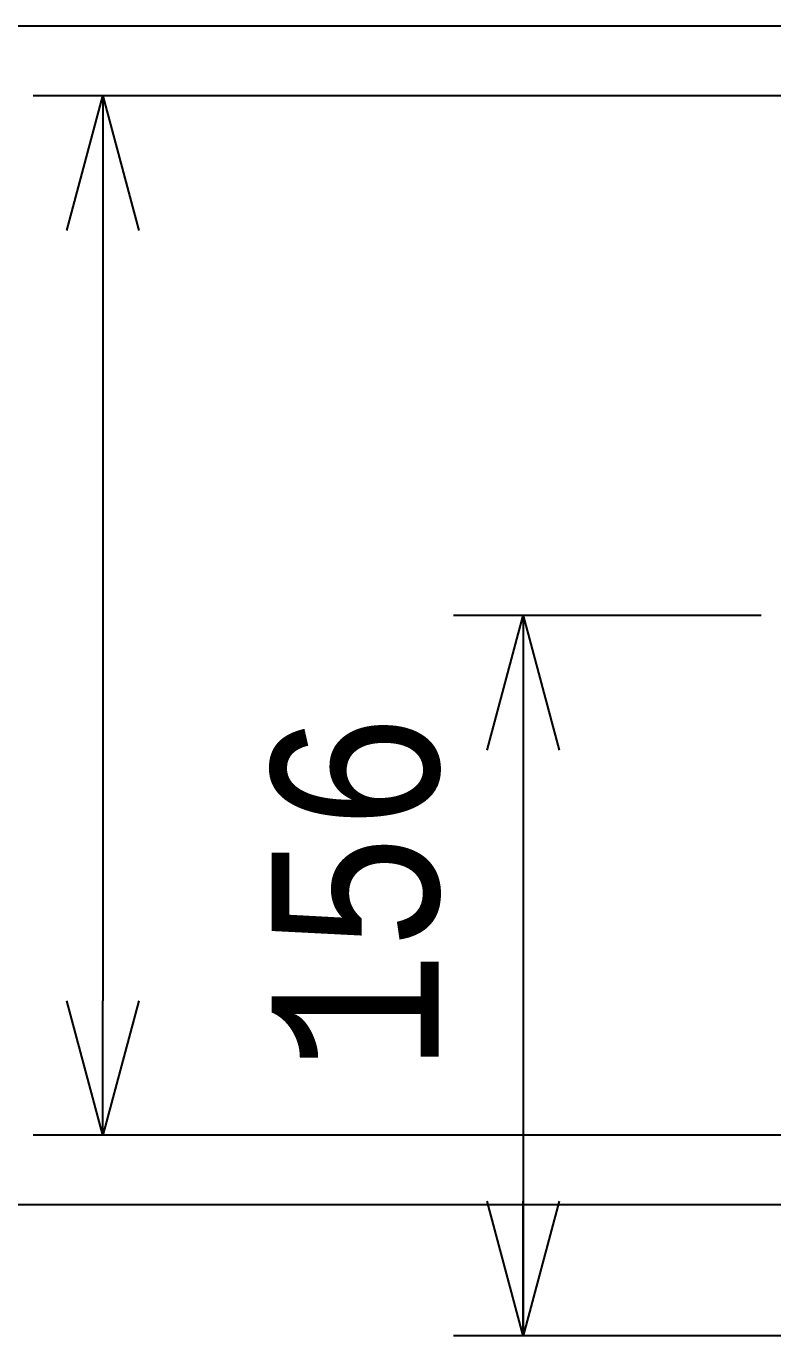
# Model space of a CAD drawing. Header units: millimetres. Extents: x 0 to 2376, y 0 to 1680.
# Drawn here: x 287.1 to 448.1, y 1149.4 to 1431.5 of the extents above; entities that cross this region are included whole.
import ezdxf

# ---------------------------------------------------------------- set-up
doc = ezdxf.new("R2010")
doc.units = ezdxf.units.MM
doc.header["$LTSCALE"] = 4
doc.layers.add('SIZE', color=3, linetype='Continuous')
doc.styles.get("Standard").update_dxf_attribs({"font": 'monotxt.shx', "width": 0.83, "bigfont": 'extfont.shx'})

# ---------------------------------------------------------------- blocks, each defined once
blk = doc.blocks.new('_Open30')
at = {"color": 0, "linetype": 'ByBlock', "lineweight": -2}
for p, q in [((-1, 0.2679), (0, 0)), ((0, 0), (-1, -0.2679)), ((0, 0), (-1, 0))]:
    blk.add_line(p, q, dxfattribs=at)

msp = doc.modelspace()

# ---------------------------------------------------------------- linework, layer by layer
at = {"layer": 'SIZE'}
for p, q in [((585.56, 1431.55), (193.16, 1431.55)), ((576.69, 1416.55), (288.61, 1416.55)), ((303.61, 1387.55), (303.61, 1221.55)), ((445.56, 1304.55), (379.26, 1304.55)), ((394.26, 1275.55), (394.26, 1149.87)), ((503.56, 1192.55), (288.61, 1192.55)), ((503.56, 1177.55), (193.16, 1177.55)), ((519.16, 1149.35), (379.26, 1149.35))]:
    msp.add_line(p, q, dxfattribs=at)

# ---------------------------------------------------------------- block references
at = {"layer": 'SIZE', "xscale": 29, "yscale": 29, "zscale": 29}
for p, rotation in [((303.61, 1416.55), 90), ((394.26, 1304.55), 90), ((303.61, 1192.55), 270), ((394.26, 1149.35), 270)]:
    msp.add_blockref('_Open30', p, dxfattribs=dict(at, rotation=rotation))

# ---------------------------------------------------------------- texts
at = {"layer": 'SIZE', "insert": (358.26, 1244.97), "char_height": 36, "attachment_point": 5, "rotation": 90}
msp.add_mtext('156', dxfattribs=at)

doc.saveas('drawing.dxf')
